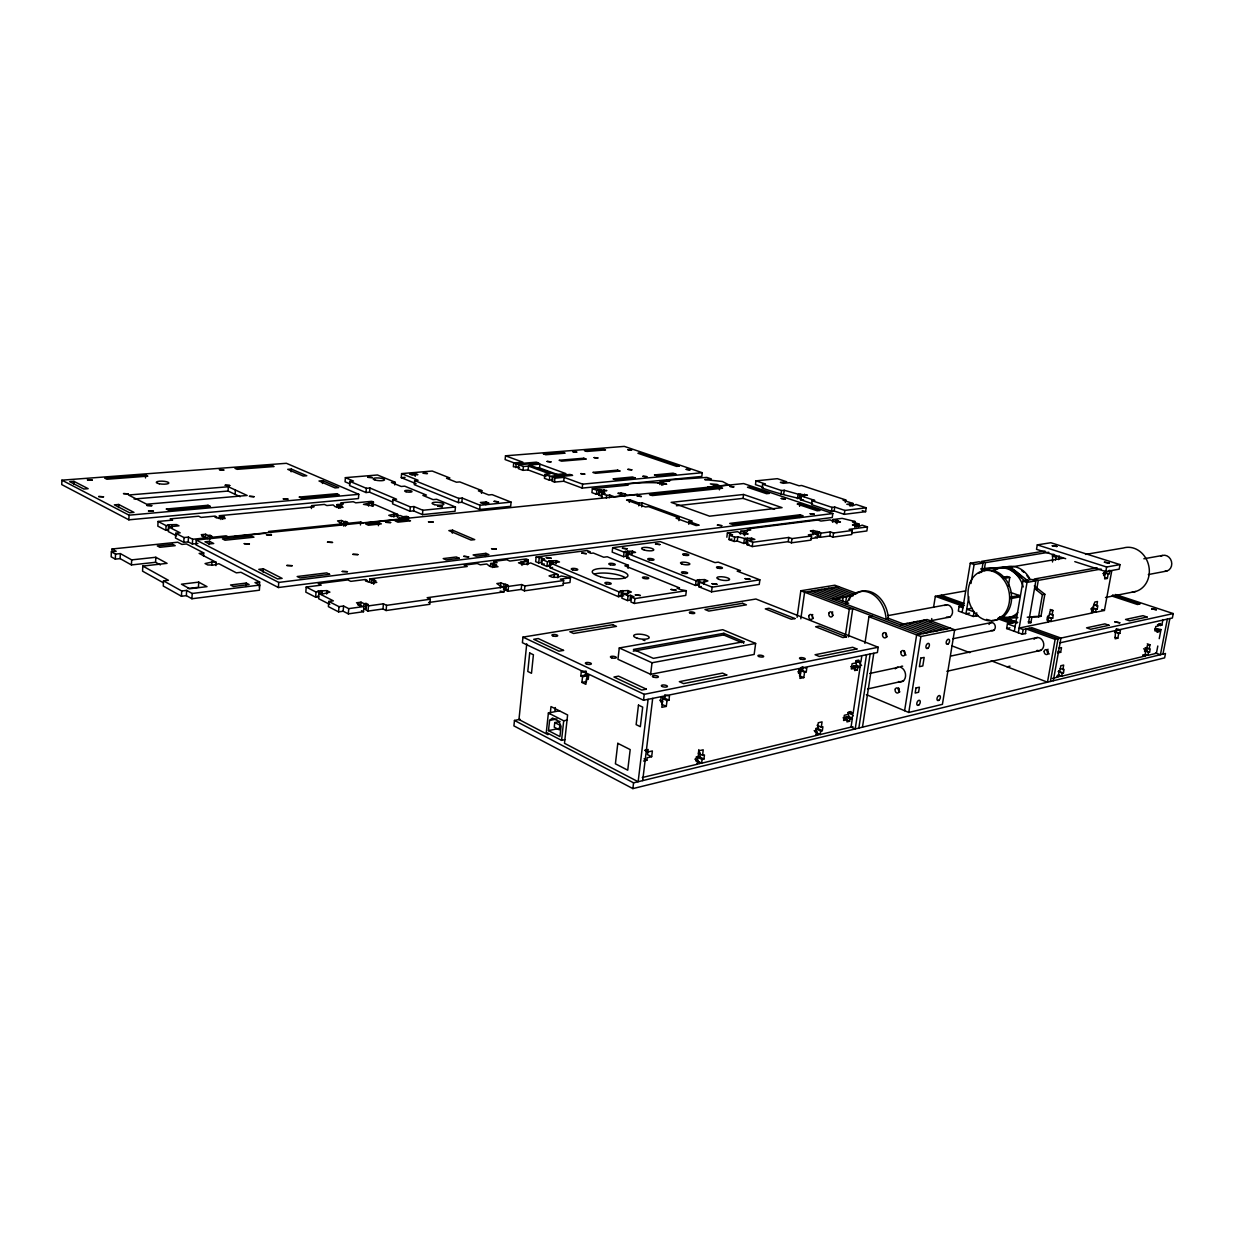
<?xml version="1.0" encoding="UTF-8"?>
<svg xmlns="http://www.w3.org/2000/svg" width="1235" height="1235" viewBox="0 0 1235 1235"><rect width="100%" height="100%" fill="white"/><g stroke="black" fill="none" stroke-linecap="round" stroke-linejoin="round"><path stroke-width="1.5" d="M61.904 480.168L61.75 484.599L128.857 519.827L358.443 498.569L358.783 494.324L286.397 463.295L61.904 480.168L129.073 515.18L358.783 494.324M73.838 484.29L73.946 481.341L69.669 481.665L83.856 489.029L88.148 488.69L73.946 481.341M111.891 552.323L112.03 548.988L116.167 551.289L111.366 551.783L111.165 556.8L115.318 559.131L120.104 558.606L131.435 564.935L155.579 562.28L160.396 564.904M115.318 559.131L115.519 554.098L111.366 551.783M118.575 507.523L118.699 504.482L114.361 504.853L129.598 512.772L133.967 512.371L118.699 504.482M120.104 558.606L120.335 553.589L115.519 554.098M128.857 519.827L129.073 515.18M131.435 564.935L131.666 559.887L120.335 553.589M145.514 477.945L145.653 475.089L104.774 478.177L106.905 479.242L147.814 476.139L145.653 475.089M131.666 559.887L155.826 557.263L167.065 563.361L142.797 566.062L142.565 571.157L163.36 582.781M155.579 562.28L155.826 557.263M219.259 518.715L219.429 515.69L224.662 517.187L222.856 517.357L225.156 518.561L216.696 517.944L214.905 517.064L216.727 516.894L215.091 516.091L201.073 517.419L198.665 516.215L170.168 518.885L172.56 520.105L158.065 521.463L157.833 526.141L165.845 530.294L168.763 530L167.713 529.46M165.845 530.294L166.077 525.601L158.065 521.463M142.797 566.062L168.408 580.28L163.529 580.851L163.267 586.038L181.437 596.243L186.362 595.64L191.919 598.743L259.396 590.207L259.736 585.066L254.981 582.596L259.628 582.025L259.304 587.134M168.84 528.441L168.994 525.307L167.945 524.767L176.559 524.582L178.998 525.817L168.5 526.836L168.253 531.544L176.59 535.851M172.051 528.132L172.205 524.998M168.5 526.836L180.171 532.841L175.74 533.288L175.509 538.028L183.768 542.335L188.199 541.872L192.382 544.033L197.878 543.462M183.768 542.335L184.015 537.565L175.74 533.288M181.437 596.243L181.715 590.994L163.529 580.851M188.199 541.872L188.446 537.101L184.015 537.565M186.362 595.64L186.639 590.392L181.715 590.994M192.382 544.033L192.629 539.263L188.446 537.101M191.919 598.743L192.197 593.479L186.639 590.392M196.242 540.05L195.979 544.882L278.384 587.52L832.251 517.511L832.822 513.544L743.624 483.564L196.242 540.05L278.724 582.426L832.822 513.544M198.712 582.133L207.017 586.64L189.696 588.755L181.437 584.201L198.712 582.133L198.434 587.289L188.075 588.555M203.528 556.213L203.713 552.925L186.47 543.956L181.931 544.419L177.701 542.211L112.03 548.988M205.458 537.395L205.627 534.246L201.274 534.678L203.775 535.959L201.876 536.144L203.729 537.086L207.31 537.75L192.629 539.263M207.974 538.661L208.144 535.511L205.627 534.246M209.24 544.527L209.425 541.316L204.964 541.779L209.271 543.971L213.717 543.508L209.425 541.316M209.811 539.602L210.027 535.326L208.144 535.511M211.725 565.368L211.926 562.033L205.072 563.561L207.742 564.966L213.547 565.059L218.842 563.7L236.333 572.839L240.949 572.299L259.628 582.025M215.955 565.63L216.14 562.295L199.144 553.419L203.713 552.925M220.88 519.518L221.065 516.477M222.686 519.348L222.871 516.307M240.161 496.702L228.074 491.051L228.321 486.744L128.502 495.019L146.703 504.22L247.154 495.467L228.321 486.744M235.113 494.34L235.376 490.017M246.058 586.471L246.259 583.059L230.559 584.989L233.384 586.486L249.1 584.541L246.259 583.059M263.132 572.129L263.348 568.81L258.825 569.335L277.582 578.937L282.12 578.381L263.348 568.81M278.384 587.52L278.724 582.426M291.151 471.801L291.337 469.068L287.724 469.346L303.162 476.031L306.789 475.737L291.337 469.068M311.405 508.542L311.606 505.624L324.373 504.436L326.889 505.547L333.218 504.945L335.117 506.674L339.301 507.647L343.083 507.276L340.551 506.165L342.188 505.995L337.016 504.59L336.8 507.492M373.68 584.279L373.943 580.944L376.768 582.411L372.445 582.966L367.582 581.762L365.39 580.712L367.274 580.465L365.282 579.508L350.786 581.361L347.822 579.925L318.306 583.661L321.239 585.128L306.187 587.057L305.832 592.152L315.666 597.184L318.692 596.783L317.41 596.119M322.428 483.472L322.628 480.693L319 480.986L335.055 487.918L338.699 487.593L322.628 480.693M315.666 597.184L316.021 592.044L306.187 587.057M328.772 601.46L338.977 606.647L343.562 606.014L348.718 608.639L363.939 606.509L359.894 605.752L357.625 604.61L359.586 604.332L356.498 602.788L361.006 602.171L364.109 603.714L363.522 611.711L348.332 613.872L343.176 611.232L338.575 611.881L328.402 606.647L328.772 601.46L333.357 600.843L319 593.556L323.338 593.819L329.899 592.136L326.904 590.623L317.781 590.994L319.062 591.658L318.63 598.697L329.791 604.394M320.853 593.973L321.1 590.562M322.134 594.637L322.397 591.225M326.657 594.035L326.904 590.623M338.483 508.233L338.699 505.331M340.119 508.079L340.335 505.177M341.122 524.968L341.462 520.491L337.556 520.877L340.397 523.1L343.839 523.717L268.52 531.467L271.098 532.702M394.721 484.923L394.953 482.159L377.478 474.981L345.383 477.652L345.074 481.804L349.922 483.873M343.731 526.141L344.071 521.664L341.462 520.491M338.575 611.881L338.977 606.647M345.414 525.971L345.754 521.494L344.071 521.664M345.769 525.523L345.985 522.529L347.683 522.359L345.754 521.494M345.383 477.652L353.472 481.063L349.875 481.372L349.567 485.556L365.992 492.533L369.589 492.209L392.668 501.997M343.176 611.232L343.562 606.014M348.332 613.872L348.718 608.639M360.435 524.968L360.666 521.988L347.745 523.316L345.985 522.529M365.992 492.533L366.316 488.304L349.875 481.372M360.743 605.613L361.006 602.171M368.555 506.118L368.771 503.247L363.46 504.343L370.84 505.563L374.9 504.59L397.701 514.424L397.454 517.326M369.589 492.209L369.929 487.995L366.316 488.304M372.105 506.365L372.337 503.494L369.79 502.398L373.464 502.043L373.124 506.335M364.109 603.714L366.054 603.436L365.653 608.623L363.692 608.886M366.054 603.436L368.339 604.579L366.378 604.857L365.977 610.028L368.045 611.078L382.989 608.963L386.123 610.522L429.857 604.285L430.305 599.222L427.156 597.709L504.498 586.949L504.019 591.843L428.591 602.51M369.497 582.256L369.759 578.937L467.216 566.494L464.19 565.151L477.266 563.484L480.307 564.827L486.791 563.994L489.384 566.078L494.139 567.205L498.014 566.711L494.942 565.368L496.624 565.151L490.665 563.5L490.372 566.649M368.045 611.078L368.462 605.891L366.378 604.857M371.488 583.213L371.75 579.894L369.759 578.937M373.356 582.966L373.618 579.663L371.75 579.894M378.404 525.693L378.651 522.698L365.73 524.026L368.416 525.23L381.337 523.887L378.651 522.698M382.989 608.963L383.421 603.807L368.462 605.891M369.929 487.995L396.574 499.218L392.946 499.558L392.591 503.849L409.974 511.244L413.617 510.873L422.463 514.625L455.051 511.29L455.437 506.998L436.634 499.28L433.099 499.619L422.895 495.42L426.43 495.081L404.71 486.173L401.205 486.482L391.433 482.468L394.953 482.159M386.123 610.522L386.555 605.351L383.421 603.807M393.841 517.094L394.089 514.177L388.778 515.319L391.418 516.462L400.341 515.551L402.996 516.693L406.701 516.323L408.476 517.079L408.229 519.997M416.102 483.688L401.267 477.667L401.607 473.607L432.235 471.044L449.91 478.007L446.561 478.3L456.441 482.206L459.79 481.912L481.758 490.573L481.496 493.321M409.974 511.244L410.329 506.906L392.946 499.558M401.607 473.607L418.094 480.261L414.667 480.554L414.312 484.66L458.386 502.614L461.844 502.274L479.643 509.499L510.673 506.319L511.074 502.12L492.086 494.633L488.705 494.957L478.393 490.882L481.758 490.573M415.176 476.339L415.408 473.638L409.742 474.116L412.212 475.104L417.878 474.626L415.408 473.638M413.617 510.873L413.987 506.551L410.329 506.906M422.463 514.625L422.833 510.271L413.987 506.551M452.319 533.18L452.581 530.185L448.861 530.602L470.998 540.05L474.734 539.618L452.581 530.185M458.386 502.614L458.756 498.4L414.667 480.554M461.844 502.274L462.23 498.06L458.756 498.4M479.643 509.499L480.044 505.254L462.23 498.06M485.88 504.744L486.142 501.935L480.415 502.506L483.101 503.587L488.844 503.015L486.142 501.935M485.602 556.445L485.895 553.357L473.129 554.916L476.108 556.213L488.875 554.638L485.895 553.357M492.394 567.544L492.703 564.395M493.753 564.488L494.062 561.354L506.798 559.748L509.839 561.06L526.187 558.961L528.24 559.841L527.762 564.488M494.077 567.328L494.386 564.179M553.033 479.828L549.359 480.168L544.434 478.331L544.836 474.456L549.76 476.262L570.03 474.441L572.608 475.382L552.338 477.219L551.921 481.125L554.515 482.082L563.685 481.233L582.21 488.087L701.804 476.432L702.267 472.712L624.308 446.391L505.501 455.808L505.13 459.574L517.264 464.067M500.376 587.86L500.854 582.982L496.856 583.538L500.638 586.239L504.498 586.949M505.501 455.808L522.837 462.168L513.714 462.924L513.343 466.753L519.472 467.355M504.034 584.402L503.54 589.28L507.6 590.083L505.887 590.33L506.365 585.436L508.094 585.205L500.854 582.982M515.798 467.679L516.184 463.851L513.714 462.924M505.269 589.033L505.748 584.17M516.184 463.851L536.361 462.168L538.846 463.063L518.654 464.761L518.283 468.59L522.992 470.35L528.086 469.917L545.963 476.54M563.253 583.476L569.968 582.519L570.477 577.764L560.397 579.169L563.623 580.543L563.114 585.328L524.427 590.839L521.216 589.419L508.017 591.287L508.496 586.393L506.365 585.436M522.992 470.35L523.378 466.506L518.654 464.761M528.086 469.917L528.472 466.074L523.378 466.506M521.957 565.429L522.281 562.295L520.954 561.74L527.561 561.616L527.237 564.735M523.393 564.488L523.717 561.385M521.216 589.419L521.71 584.556L508.496 586.393M524.427 590.839L524.921 585.961L521.71 584.556M814.158 730.672L816.937 731.923L816.412 735.458L701.604 763.199L697.435 761.13L697.914 757.41L702.097 759.463L703.935 759.031L704.475 754.925L702.622 755.357L698.454 753.319L698.825 749.614M558.606 474.95L539.525 467.942L539.911 464.128L529.352 465.024L555.333 474.58L565.939 473.638L539.911 464.128M514.47 720.437L513.914 725.887L632.876 788.609L1164.62 657.854L1165.469 653.485L633.57 782.836L514.47 720.437L520.136 719.295M522.961 637.121L522.405 642.694L643.528 700.245L877.39 652.528L878.208 647.248L755.928 599.021L522.961 637.121L644.238 694.317L878.208 647.248M526.743 643.836L518.962 719.526L547.969 734.671M536.129 557.031L535.65 561.647L538.707 562.944L541.177 562.62L541.656 558.004L536.129 557.031L587.134 550.532L590.222 551.783L587.86 552.076L590.947 553.326L593.309 553.033L603.699 557.232L607.234 556.769L628.399 565.321L628.044 568.378M538.707 562.944L539.186 558.313M702.622 755.357L703.194 749.799L698.917 750.803L698.192 756.422L696.339 756.87L695.814 760.976L697.667 760.528L697.173 764.264L642.246 777.541M549.359 480.168L549.76 476.262M622.44 593.34L628.09 595.718L630.576 595.332L630.004 600.179L627.519 600.565L621.869 598.172L622.44 593.34L626.392 593.572L631.363 591.997L627.997 590.577L620.093 590.932L621.437 591.503L620.881 596.32L618.395 596.69L550.146 567.791L550.625 563.129L559.501 561.971L556.398 560.659L548.649 560.937L549.899 561.462L549.405 566.109L546.935 566.433L541.779 564.241L542.273 559.609L544.743 559.285L541.656 558.004M554.515 482.082L554.916 478.177L552.338 477.219M546.935 566.433L547.414 561.771L542.273 559.609M551.366 560.582L550.872 565.213L548.17 565.584L549.405 566.109M552.385 564.241L552.709 561.153M563.685 481.233L564.086 477.343L554.916 478.177M553.928 577.563L554.268 574.399L549.066 575.896L552.261 577.254L557.448 577.332L561.354 576.004L570.477 577.764M556.059 563.747L556.398 560.659M557.819 577.81L558.158 574.645L530.633 562.928L526.697 564.194L521.571 564.117L518.499 562.789L522.281 562.295M559.563 710.742L548.386 712.996L546.302 732.417L561.554 740.367L564.935 739.641M548.494 730.641L549.59 720.453L552.524 718.044L558.899 721.302L561.06 726.334L559.934 736.585L548.494 730.641L559.455 728.341M550.192 714.062L550.995 706.574L567.606 714.957L564.488 743.3L638.14 781.724L648.113 699.319M554.901 711.283L555.302 707.547M554.777 722.568L554.268 727.214L559.362 729.839L559.872 725.192L554.777 722.568L560.088 721.472M582.21 488.087L582.627 484.151L564.086 477.343M561.554 740.367L563.7 720.792L548.386 712.996M659.876 484.552L660.169 481.99L666.668 484.274L657.854 483.039L659.104 482.916C648.02 482.298 636.797 482.823 625.481 484.182L628.167 485.139L592.352 488.659L591.905 492.611L596.381 494.278L598.419 494.062L598.867 490.11L597.694 489.677L606.848 490.573L599.531 491.298L605.15 493.367L602.078 493.676L601.646 497.674M596.381 494.278L596.829 490.31L592.352 488.659M601.893 496.316L599.083 495.281L599.932 489.461M600.812 492.518L601.105 489.878M582.549 676.703L581.917 682.415L586.455 681.55L587.104 675.854L582.549 676.703L580.836 675.885L581.314 671.701L584.34 671.145M603.853 492.225L604.147 489.585M587.104 675.854L585.39 675.036L585.853 670.852M606.323 498.029L606.632 495.358L602.078 493.676M609.395 497.705L609.704 495.05L606.632 495.358M612.683 547.661L612.174 552.122L623.552 556.676L625.852 556.367L626.377 551.875L625.126 551.381L632.428 551.15L635.562 552.385L627.318 553.465L626.793 557.973L695.506 585.436L697.806 585.097L698.408 580.435L697.049 579.91L704.49 579.586L707.887 580.929L703.379 582.411L699.597 582.179L699.01 586.841L711.545 591.858L759.247 584.402L759.865 579.817L737.156 571.11L740.46 570.616L718.276 562.141L714.988 562.604L660.2 541.594L612.683 547.661L624.076 552.184L626.377 551.875M620.587 495.606L620.881 492.966L617.855 493.274L624.431 495.683L614.274 496.732L609.704 495.05M624.632 496.47L624.941 493.83L620.881 492.966M618.395 596.69L618.951 591.874L550.625 563.129M629.356 502.398L629.665 499.696L626.577 500.021L645.488 506.967L648.576 506.628L679.204 517.851L678.864 520.63M623.552 556.676L624.076 552.184M622.826 590.531L622.27 595.332L623.721 595.949M627.642 551.057L627.133 555.534L628.476 556.074M628.661 554.577L629.001 551.597M619.275 647.958L617.948 659.32L650.613 674.31L754.153 654.442L755.635 643.45L722.753 629.711L619.275 647.958L652.018 662.763L755.635 643.45M632.088 554.129L632.428 551.15M627.426 595.394L627.997 590.577M627.519 600.565L628.09 595.718M638.757 505.856L639.082 503.139L629.665 499.696M641.675 506.875L642.154 502.815L639.082 503.139M630.576 595.332L633.987 596.767L631.502 597.153L630.931 602.001L634.342 603.452L685.765 595.424L686.351 590.685L680.547 589.651L677.135 588.261L679.497 587.906L624.864 565.8L628.399 565.321M634.342 603.452L634.913 598.589L631.502 597.153M661.667 485.185L661.975 482.623M662.902 485.062L663.21 482.499M632.876 788.609L633.57 782.836M643.528 700.245L644.238 694.317M650.552 674.881L652.018 662.763M642.679 780.613L652.697 698.377M647.835 751.729L647.48 754.6L651.663 756.7L652.373 750.942L647.866 751.976L645.087 750.571M643.543 761.022L646.862 760.251L647.155 757.75L651.663 756.7M647.866 751.976L648.174 749.475L644.855 750.232M668.953 700.168L664.723 698.192L662.794 698.593L662.068 704.398L666.298 706.389L667.024 700.569L668.953 700.168L669.478 695.907L664.723 694.981M659.722 700.168L662.531 701.495L661.821 707.331L666.298 706.389M664.723 698.192L665.078 695.351M688.79 524.273L689.13 521.494L692.217 521.124L642.154 502.815M695.506 585.436L696.092 580.79L698.408 580.435M698.995 584.17L699.581 579.524M703.904 584.232L704.49 579.586M719.418 489.847L719.743 487.269L722.552 488.242L652.281 495.575L649.486 494.571L719.743 487.269M711.545 591.858L712.147 587.165L759.865 579.817M726.844 537.225L727.384 532.995L737.604 531.698L740.645 533.443L748.132 534.014L744.998 532.887L744.628 535.697M697.914 757.41L699.766 756.978L700.291 752.887L698.454 753.319M810.994 538.553L817.416 537.688L818.002 533.535L808.369 534.832L811.565 535.959L810.978 540.127L791.403 542.813L788.208 541.656L752.238 546.565L746.943 544.62L747.499 540.343L754.863 539.371L751.698 538.213L745.014 538.414L746.388 538.923L745.817 543.168L743.779 543.446L737.249 541.053L734.161 541.455L728.943 539.541L729.499 535.295L732.587 534.894L727.384 532.995M701.604 763.199L702.097 759.463M734.161 541.455L734.717 537.194L737.804 536.793L746.388 538.923M633.262 651.138L723.633 634.944L723.849 633.308L743.825 641.675L743.609 643.327M737.249 541.053L737.804 536.793M676.379 505.763L743.069 498.369L743.578 494.479L782.079 507.647L709.585 516.184L671.145 502.367L743.578 494.479M740.274 534.107L740.645 531.312L750.71 530.016L747.607 528.904L747.237 531.698M743.655 534.693L744.026 531.884L746.31 532.717L744.998 532.887M743.779 543.446L744.335 539.186M747.268 538.12L746.712 542.366L748.07 542.875M845.342 502.475L845.713 499.913L801.638 485.494L799.03 485.772L789.582 482.684L783.191 483.317L780.381 482.391L786.695 481.743L777.355 478.671L755.974 480.863L755.465 484.629L763.23 487.238M751.328 541.053L751.698 538.213M752.238 546.565L752.81 542.273L788.794 537.457L791.99 538.599L811.565 535.959M755.974 480.863L765.299 483.966L762.612 484.259L762.103 488.041C774.391 492.317 786.788 495.667 799.246 498.477L799.771 494.648L798.613 494.262L807.412 495.127L801.006 495.852L800.465 499.696L812.537 503.726M781.014 494.386L781.539 490.557L784.225 490.264L799.771 494.648M783.7 494.077L784.225 490.264M788.208 541.656L788.794 537.457M797.455 498.678L797.995 494.849M791.403 542.813L791.99 538.599M799.246 498.477L798.072 498.091L800.033 497.875L800.573 494.046M799.585 506.335L799.94 503.726L819.947 510.472L817.215 510.796L797.208 504.05L799.94 503.726M801.469 497.01L801.824 494.463M799.678 517.45L800.048 514.779L803.105 515.813L732.726 524.52L729.669 523.424L800.048 514.779M804.139 496.717L804.494 494.154M801.006 495.852L814.807 500.437L812.121 500.746L811.58 504.621L831.479 511.305L834.165 510.966L844.261 514.347L865.611 511.676L866.183 507.801L856.087 504.482L853.725 505.362L846.778 504.25L853.076 503.494L852.69 506.072M797.084 617.315L800.82 590.762L834.845 585.22L856.411 593.232M800.836 618.797L804.603 592.213L838.627 586.625M812.862 533.258L813.263 530.51L819.994 532.254L818.759 532.424L818.172 536.546L820.287 537.302L829.796 536.005L832.977 537.117L851.702 534.539L852.304 530.463L849.109 529.367L867.464 526.913L866.862 530.957L852.181 532.949M813.155 534.74L813.556 531.992L810.376 530.88L813.263 530.51M816.026 534.354L816.428 531.606M817.663 531.436L817.076 535.573L819.407 536.376L818.172 536.546M798.551 673.476L799.091 669.663M797.872 671.763L800.697 672.952L798.999 673.307L799.57 669.293L801.268 668.953M799.184 673.337L799.724 669.54M799.801 673.214L800.357 669.401M806.27 671.809L800.342 670.373L799.57 675.807L803.8 677.598L804.587 672.149L806.27 671.809L806.841 667.811L805.158 668.15M801.253 667.379L799.909 678.416L803.8 677.598M820.287 537.302L820.874 533.165L830.383 531.884L833.579 532.995L852.304 530.463M801.33 671.053L801.886 667.24M801.963 670.929L802.503 667.116M802.596 670.79L803.136 666.993M831.479 511.305L832.05 507.384L834.721 507.06L844.833 510.425L866.183 507.801M829.796 536.005L830.383 531.884M834.165 510.966L834.721 507.06M832.575 522.204L832.961 519.534L842.1 518.36L855.222 521.51L852.505 521.865L859.02 524.072L858.618 526.743M832.977 537.117L833.579 532.995M835.848 522.76L836.234 520.074L838.503 520.861L837.315 521.016L836.929 523.686M844.261 514.347L844.833 510.425M817.091 725.285L821.275 727.153L822.911 726.767L822.34 730.641L818.157 728.758L816.536 729.159L816.011 732.664L820.194 734.547L852.906 726.643M849.649 505.856L850.02 503.278M818.157 728.758L818.543 726.195M850.946 506.273L851.332 503.71M820.194 734.547L820.704 731.027L822.34 730.641M821.275 727.153L822.062 721.857L818.28 722.753L817.508 728.048L815.872 728.434L815.301 732.324L816.937 731.923M842.563 601.229L843.119 597.431L821.769 589.388M854.805 527.252L855.191 524.566L853.833 524.103L859.02 524.072M855.438 526.527L855.84 523.841M845.682 602.541L846.515 596.845L825.165 588.833M856.812 526.99L857.198 524.304M849.34 600.056L849.896 596.273L828.546 588.277M845.357 635.67L849.294 609.241L852.737 608.623L848.522 636.889M845.404 719.434L845.743 717.18L848.167 716.609L852.351 718.415L851.038 727.091L855.222 728.928L866.491 654.751M860.1 667.178L855.886 665.464L853.431 665.974L853.092 668.259L857.322 669.987L857.661 667.687L860.1 667.178L853.138 713.212L850.699 713.784L847.92 712.58M843.057 717.813L847.241 719.635L846.901 721.888L849.572 721.255L849.912 719.002L852.351 718.415M850.745 666.529L854.975 668.259L854.62 670.559L857.322 669.987M850.699 713.784L851.054 711.514L848.368 712.147L848.028 714.401L844.354 715.266L843.567 720.499L847.241 719.635M855.639 661.25L858.464 662.392L858.804 660.092L856.117 660.648L855.778 662.948L852.088 663.72L851.286 669.03L854.975 668.259M861.706 656.588L860.903 661.883L858.464 662.392M864.917 643.389L868.946 616.728L872.404 616.095M858.85 728.048L870.15 654.01M862.478 727.168L873.778 653.269M904.607 710.696L916.648 634.898L950.441 628.198M908.775 712.456L920.878 636.519L954.655 629.757L942.428 704.336L908.775 712.456L866.383 694.641M931.159 622.255L931.761 618.55M933.552 607.419L935.327 596.304L965.631 590.886M964.396 605.459L959.086 606.462L958.329 611.032L973.288 616.45L978.213 615.493M962.142 612.421L970.262 563.222L979.123 561.771L982.998 563.067L981.439 572.423M968.796 596.737L965.971 613.795L969.537 613.116M970.988 583.476L974.122 564.519L982.998 563.067M973.288 616.45L974.06 611.85L966.743 609.21L972.068 608.207M976.252 615.879L976.762 612.807M984.496 568.301L985.437 562.666L1048.808 552.261M1008.3 586.131L1009.782 577.409L1007.142 576.513L1002.064 577.393M1025.868 633.478L1022.348 634.219L1006.633 628.538L1007.436 623.86L1016.251 622.085L1002.202 617.052M1010.801 592.538L1019.307 595.471L1019.045 597.03L1010.6 598.62M1014.305 631.301L1022.981 581.021L1031.796 579.447L1035.856 580.821L1028.462 623.135L1030.901 622.641L1031.858 617.13M1018.319 632.768L1027.041 582.395L1035.856 580.821M1074.79 561.632L1105.788 571.589L1119.172 569.15L1120.006 564.611L1050.831 542.736L1037.292 544.882L1036.505 549.328L1065.682 558.699M1022.348 634.219L1023.167 629.526L1031.966 627.704L1060.958 638.078L1053.301 680.763M1025.297 633.601L1026.115 628.908L1055.138 639.344L1173.25 613.579L1172.386 617.994L1060.109 642.802M1036.674 589.558L1038.28 580.373L1101.126 569.042M1027.258 617.207L1038.542 616.744L1042.417 594.73L1034.884 588.755M1038.542 616.744L1040.966 616.265L1044.841 594.267L1034.297 585.93M1052.513 561.987L1052.699 554.5L1053.872 554.299M1055.462 560.057L1055.987 557.108L1057.16 556.908L1052.174 555.873L1055.987 557.108M1046.925 620.093L1047.465 617.021L1052.699 618.179L1053.301 614.798L1049.395 614.104M1058.58 559.625L1059.244 555.935M1048.253 620.557L1050.923 621.498L1051.479 618.426L1052.699 618.179M1052.081 615.045L1052.899 610.43L1050.213 609.488M1055.138 639.344L1047.481 682.168L991.134 660.756M1050.398 681.458L1058.055 638.711L1029.033 628.306M1057.778 652.96L1060.664 652.296L1061.513 647.619L1058.627 648.267M1057.762 674.989L1061.668 676.193L1062.224 673.106L1063.458 672.813L1064.076 669.401L1060.109 668.691M1062.841 669.694L1063.675 665.063L1060.819 665.727L1059.97 670.389L1058.735 670.682L1058.796 676.888L1052.405 678.432M1091.539 610.924L1092.095 607.944L1097.236 609.056L1097.838 605.752L1094.025 605.104M1093.253 607.697L1093.855 604.409L1096.51 605.304M1090.721 608.932L1093.376 609.843L1092.836 612.838L1050.923 621.498M1092.867 611.387L1095.522 612.282L1096.062 609.287L1097.236 609.056M1096.68 605.999L1097.498 601.491L1094.812 602.032L1092.219 610.075L1093.376 609.843M1103.627 575.618L1104.167 572.623L1109.339 573.688L1109.941 570.369L1108.798 570.585M1104.955 571.28L1104.677 578.922L1107.347 578.428L1108.181 573.904L1109.339 573.688M1105.788 571.589L1106.637 567.004L1120.006 564.611M1095.522 612.282L1104.414 610.445L1111.762 570.786M1117.737 629.124L1120.454 630.066L1119.836 633.385L1114.603 632.243L1115.761 631.98L1116.378 628.661M1116.61 630.915L1115.437 631.178L1115.128 638.788L1117.814 638.186L1118.663 633.648M1145.092 647.788L1150.217 648.915L1149.584 652.157L1144.459 651.015L1145.571 650.752L1146.188 647.526M1061.668 676.193L1145.354 655.97L1145.432 650.058L1146.543 649.795L1147.392 645.38L1149.955 644.778L1149.106 649.178M1145.246 654.411L1147.917 655.353L1148.488 652.42M1154.771 629.433L1157.457 630.344L1157.087 632.258L1161.008 629.541L1159.233 638.68M1157.488 624.601L1160.174 625.512L1160.545 623.598L1158.677 624.015L1158.307 625.929L1155.759 626.5L1154.91 630.931L1157.457 630.344M1157.812 645.998L1156.408 653.3L1147.917 655.353M1160.174 625.512L1161.857 625.126L1162.938 619.6M1167.337 619.121L1160.421 654.704L1155.42 652.96M1162.953 654.087L1169.869 618.55M1007.112 666.838L1010.029 666.159M1120.454 630.066L1116.579 629.387M867.773 688.929L903.557 680.948M946.859 671.3L1040.997 650.305M869.702 673.476L897.984 667.409M950.765 656.078L1037.477 637.461M563.7 720.792L567.421 720.02M662.531 701.495L660.586 701.897L661.111 697.605L663.056 697.219M549.59 720.453L556.908 718.955M952.941 638.742L994.113 630.298M1006.633 628.538L1009.906 627.859M1105.51 597.478L1135.598 591.503M952.664 630.313L991.983 622.44M1052.899 610.43L1050.059 610.985L1049.241 615.617L1048.006 615.864L1048.083 622.085L1019.137 628.075L1023.167 629.526M929.538 620.973L950.194 617.006M900.161 624.694L927.145 619.538L954.655 629.757M1042.417 594.73L1044.841 594.267M1148.318 574.553L1166.797 571.049M1010.863 597.061L1019.307 595.471M586.054 671.948L581.314 671.701M580.836 675.885L585.39 675.036M743.825 641.675L653.361 658.363L633.462 649.425L723.849 633.308M888.058 615.601L946.875 604.733M1143.842 558.776L1162.367 555.472M1097.112 567.76L1034.235 579.014L1038.28 580.373M1003.021 578.597L1009.782 577.409M1008.1 567.529L1062.872 558.251M1085.534 554.407L1123.294 548.016A22.601 19.528 75.8 0 1 1148.828 566.139A22.601 19.528 75.8 0 1 1132.233 592.09M832.869 599.176L853.262 595.702L831.911 587.721M980.822 569.026L1010.199 566.85L1028.276 581.16M1044.964 551.026L981.578 561.369L985.437 562.666M699.01 586.841L701.31 586.486M634.913 598.589L686.351 590.685M618.951 591.874L621.437 591.503M500.16 591.133L504.019 591.843M386.555 605.351L430.305 599.222M524.921 585.961L563.623 580.543M558.158 574.645L554.268 574.399M746.943 544.62L748.981 544.342M855.191 524.566L852.459 524.937L859.73 526.11L862.184 525.137L867.464 526.913M813.556 531.992L812.306 532.162L818.002 533.535M550.146 567.791L552.616 567.452M626.793 557.973L629.094 557.664M547.414 561.771L549.899 561.462M316.021 592.044L319.062 591.658M728.943 539.541L732.031 539.139M541.779 564.241L544.249 563.916M373.943 580.944L375.81 580.712L373.618 579.663M747.607 528.904L817.848 520.012L820.935 521.062L830.198 519.889L833.363 521.525L840.433 522.065L837.315 521.016M490.665 563.5L497.103 562.681L494.062 561.354M744.026 531.884L740.645 531.312M836.234 520.074L832.961 519.534M528.24 559.841L524.489 560.319L527.561 561.616M192.197 593.479L259.736 585.066M679.204 517.851L676.101 518.221L696.077 525.554L699.18 525.184L689.13 521.494M845.713 499.913L843.104 500.221L853.076 503.494M800.465 499.696L803.506 499.913M216.14 562.295L211.926 562.033M637.507 494.324L627.473 495.358L624.941 493.83M707.686 487.099L716.964 486.142L710.357 483.873L717.072 484.413L719.727 485.849L728.897 484.907L722.46 481.511L704.753 479.597L711.345 478.948L706.837 477.42L666.993 480.122L669.679 481.063L660.169 481.99M234.218 536.515L265.571 533.273M365.205 522.976L372.785 522.189M376.582 521.803L397.438 519.642M599.083 495.281L601.121 495.065M408.476 517.079L398.581 518.098L401.236 519.256M422.833 510.271L455.437 506.998M480.044 505.254L511.074 502.12M599.5 493.413L597.261 493.645L598.419 494.062M397.701 514.424L394.089 514.177M596.829 490.31L598.867 490.11M372.337 503.494L368.771 503.247M582.627 484.151L702.267 472.712M166.077 525.601L168.994 525.307M219.429 515.69L314.107 506.751L311.606 505.624M337.016 504.59L343.299 504.004L340.767 502.892L353.225 501.719L355.757 502.83L371.766 501.317L373.464 502.043M544.836 474.456L549.946 473.993L528.472 466.074M134.059 499.017L228.074 491.051M401.267 477.667L405.095 477.343M536.005 468.235L539.525 467.942M981.346 568.748L1010.199 566.85M1003.36 617.809L1016.529 617.268M1033.448 616.574L1040.966 616.265M1004.688 618.148L1017.856 617.608M1047.913 621.792L1049.951 621.56L1047.728 620.479M1092.358 611.31L1094.58 612.328L1091.4 612.328M1145.339 654.473L1147.006 655.414L1143.348 655.26M1037.292 544.882L1106.637 567.004M1104.167 572.623L1108.181 573.904M1102.84 573.534L1105.51 574.399M1059.043 675.236L1060.68 676.271L1056.759 676.116M1104.677 577.563L1107.347 578.428M862.246 510.564L865.611 511.676M1115.375 594.483L1173.25 613.579M1112.658 594.93L1140.013 603.977L1137.466 604.502L1111.917 596.042M762.612 484.259L781.539 490.557M812.121 500.746L832.05 507.384M800.033 497.875L801.299 498.292M1159.171 624.231L1161.857 625.126M970.262 563.222L974.122 564.519M1022.981 581.021L1027.041 582.395M1101.774 609.55L1104.414 610.445M1161.008 629.541L1155.281 628.553L1159.31 629.927M1092.095 607.944L1096.062 609.287M1156.269 630.931L1158.939 631.841M743.069 498.369L774.546 509.206M1115.761 631.98L1119.836 633.385M1147.269 643.836L1149.955 644.778M818.759 532.424L820.874 533.165M1115.112 637.245L1117.814 638.186M1143.579 648.823L1147.083 650.042M1145.571 650.752L1149.584 652.157M1047.465 617.021L1051.479 618.426M815.301 536.947L817.416 537.688M1142.668 655.029L1145.354 655.97M1028.215 621.684L1030.901 622.641M1005.537 618.009L1017.779 622.378M941.24 595.255L964.381 603.529M999.624 616.682L1017.177 622.949M938.291 595.779L963.223 604.718M999.269 617.639L1013.317 622.672M998.297 617.824L1012.345 622.872M935.327 596.304L962.05 605.906M998.096 618.843L1010.384 623.258M959.086 606.462L962.899 607.836M1007.436 623.86L1015.108 626.624M1057.932 651.308L1060.664 652.296M747.499 540.343L752.81 542.273M729.499 535.295L734.717 537.194M744.458 542.674L745.817 543.168M835.277 587.165L854.836 594.467M923.811 620.171L947.106 628.847M1063.458 672.813L1058.133 671.578L1062.224 673.106M920.476 620.804L943.772 629.51M917.126 621.452L940.437 630.174M913.761 622.085L937.072 630.838M910.38 622.733L933.706 631.517M818.357 589.944L839.723 598.002M906.984 623.382L930.31 632.181M814.946 590.515L848.707 603.282M887.733 618.04L926.914 632.86M811.503 591.071L923.502 633.54M951.907 645.859L969.815 652.667M808.061 591.642L920.075 634.219M800.82 590.762L849.294 609.241M868.946 616.728L920.878 636.519M627.318 553.465L696.092 580.79M699.597 582.179L712.147 587.165M696.463 584.556L697.806 585.097M853.431 665.974L857.661 667.687M723.633 634.944L741.942 642.632M800.342 670.373L804.587 672.149M619.538 595.749L620.881 596.32M845.743 717.18L849.912 719.002M846.793 720.036L849.572 721.255M360.666 521.988L363.306 523.177M816.536 729.159L820.704 731.027M505.887 590.33L508.017 591.287M662.794 698.593L667.024 700.569M586.98 674.403L588.709 675.221L588.231 679.42L586.517 678.602L585.869 684.329L581.917 682.415M699.766 756.978L703.935 759.031M694.873 759.154L697.667 760.528M228.691 537.086L226.144 535.82L211.679 537.302L209.996 536.453L211.88 536.252L210.027 535.326M361.454 610.677L363.522 611.711M644.068 758.83L646.862 760.251M1007.745 567.251L1025.837 581.592M594.668 574.013A17.954 4.909 6.5 0 1 625.404 577.733M643.08 640.085A7.858 2.393 6.9 0 1 644.917 640.548M859.313 661.342A2.81 2.115 76.9 0 1 860.131 665.572A2.81 2.115 76.9 0 1 856.858 665.356A2.81 2.115 76.9 0 1 857.183 661.204M852.042 713.104A2.794 2.069 75.3 0 1 851.857 717.396A2.794 2.069 75.3 0 1 848.646 715.435A2.794 2.069 75.3 0 1 850.498 712.163M861.629 665.557A2.81 2.115 76.9 0 1 860.1 661.404M852.906 715.852A2.794 2.069 75.2 0 1 852.196 713.151M901.149 666.36A7.564 5.789 75.8 0 1 902.662 666.205M816.073 733.081A2.841 0.957 9 0 1 819.021 734.532A2.841 0.957 9 0 1 815.625 734.918M697.266 761.625A3.01 1.096 7.8 0 1 700.214 763.091A3.01 1.096 7.8 0 1 697.188 763.817M1049.318 653.902A2.501 2.053 73.3 0 1 1048.021 649.224M1034.035 639.267A6.669 5.465 74 0 1 1041.12 638.896A6.669 5.465 74 0 1 1043.39 647.155A6.669 5.465 74 0 1 1037.091 650.382M944.621 605.505A6.376 5.033 77.6 0 1 952.478 610.445A6.376 5.033 77.6 0 1 946.473 617.114M989.003 624.447A4.075 3.273 76 0 1 993.202 622.996A4.075 3.273 76 0 1 995.178 628.106A4.075 3.273 76 0 1 991.334 630.437M832.915 615.57A2.609 1.945 79.1 0 1 832.699 611.912M813.371 618.55A2.578 1.914 79.2 0 1 812.723 614.505M895.19 668.845A7.58 5.789 75.8 0 1 902.708 668.536A7.58 5.789 75.8 0 1 905.193 677.969A7.58 5.789 75.8 0 1 898.54 681.535M899.667 691.832A2.609 1.991 75.2 0 1 898.725 688.265M906.027 655.029A2.702 2.084 76.6 0 1 904.514 651.046M887.116 636.828A2.686 2.053 77.6 0 1 886.159 633.169M899.636 691.909A2.702 2.053 75.2 0 1 898.663 688.219M1160.668 556.259A8.105 7.117 75 0 1 1171.428 561.277A8.105 7.117 75 0 1 1164.96 571.296M1006 567.066A25.086 20.516 77.4 0 1 1030.052 579.169M1015.818 615.431A25.194 20.532 77.4 0 1 1001.755 616.358M994.36 570.616A25.194 20.532 77.4 0 1 1004.503 567.452M1009.921 568.393A25.194 20.532 77.4 0 1 1021.592 577.594M990.13 620.279A25.426 20.563 77.6 0 1 986.533 619.368M979.093 573.21A25.426 20.563 77.6 0 1 982.257 571.419M983.924 570.802A25.426 20.563 77.6 0 1 1011.218 592.584A25.426 20.563 77.6 0 1 991.937 620.449M1007.883 567.421A24.283 19.853 77.4 0 1 1011.341 567.112M1021.592 570.524A24.283 19.853 77.4 0 1 1023.877 572.33M1026.949 575.634A24.283 19.853 77.4 0 1 1028.709 578.196M991.921 571.033A25.225 20.532 77.4 0 1 1023.259 586.949M1017.81 612.575A25.225 20.532 77.4 0 1 1004.703 617.901M855.469 594.205A27.263 20.702 78.5 0 1 876.495 594.93A27.263 20.702 78.5 0 1 888.413 618.874M846.207 604.177A27.293 20.702 78.5 0 1 869.039 592.445A27.293 20.702 78.5 0 1 886.128 619.306M463.82 556.306L468.667 556.892L463.82 556.306M442.377 506.597L437.946 506.211L442.377 506.597M433.114 522.019L428.53 521.788L433.114 522.019M427.403 473.514L423.25 473.267L427.403 473.514M529.692 652.991L527.793 671.469L531.498 673.291L533.412 654.766L529.692 652.991M617.809 743.331L615.4 763.801L627.735 770.192L630.19 749.599L617.809 743.331M638.464 705.108L636.133 724.636L640.332 726.689L642.694 707.13L638.464 705.108M390.63 522.544L385.968 522.297L390.63 522.544M915.984 687.972L915.166 693.051L918.593 692.264L919.396 687.185L915.984 687.972M920.754 658.147L919.396 666.684L922.807 665.943L924.166 657.421L920.754 658.147M357.949 554.592L352.901 554.345L357.949 554.592M372.167 477.544L367.891 477.297L372.167 477.544M347.421 571.682L342.234 571.435L347.421 571.682M332.508 542.443L327.522 542.18L332.508 542.443M292.124 565.707L286.86 565.46L292.124 565.707M814.297 514.223L810.191 513.729L814.297 514.223M287.909 499.094L283.34 498.847L287.909 499.094M271.453 534.971L266.482 534.724L271.453 534.971M249.393 543.925L244.252 543.662L249.393 543.925M749.923 579.215L745.137 578.644L749.923 579.215M254.024 496.702L249.485 496.316L254.024 496.702M785.259 498.971L781.261 498.492L785.259 498.971M716.902 584.263L712.039 583.676L716.902 584.263M229.756 485.494L225.218 485.247L229.756 485.494M223.797 470.056L219.459 469.671L223.797 470.056M721.749 525.647L717.427 525.137L721.749 525.647M675.946 590.083L671.006 589.481L675.946 590.083M733.775 486.883L729.839 486.405L733.775 486.883M153.418 511.213L148.524 510.95L153.418 511.213M640.378 595.502L635.346 594.899L640.378 595.502M151.766 505.686L146.919 505.439L151.766 505.686M659.891 544.558L655.507 544.033L659.891 544.558M128.332 493.861L123.546 493.599L128.332 493.861M689.917 469.887L686.197 469.346L689.917 469.887M627.087 548.819L622.471 548.263L627.087 548.819M103.508 496.794L98.661 496.532L103.508 496.794M1156.377 609.735L1151.638 608.855L1156.377 609.735M641.382 496.516L637.26 496.022L641.382 496.516M586.347 553.666L581.808 553.11L586.347 553.666M92.162 480.06L87.469 479.798L92.162 480.06M646.816 476.664L642.956 476.309L646.816 476.664M1119.774 622.795L1114.896 621.884L1119.774 622.795M631.811 469.825L627.951 469.362L631.811 469.825M551.119 558.22L546.333 557.649L551.119 558.22M631.579 450.142L627.92 449.71L631.579 450.142M584.757 474.101L580.836 473.623L584.757 474.101M1109.246 563.067L1104.43 562.203L1109.246 563.067M597.863 457.953L594.128 457.614L597.863 457.953M496.316 549.112L491.576 548.695L496.316 549.112M576.714 452.103L573.009 451.763L576.714 452.103M550.964 461.89L547.12 461.427L550.964 461.89M498.446 501.858L494.139 501.333L498.446 501.858M1056.944 546.487L1052.297 545.793L1056.944 546.487M1109.015 625.28L1090.675 629.263L1086.568 627.828L1104.924 623.876L1109.015 625.28M1147.068 617.037L1129.593 620.819L1125.533 619.445L1143.008 615.678L1147.068 617.037M646.337 689.161L641.752 690.072L613.98 677.012L618.55 676.147L646.337 689.161M726.751 674.974L683.572 683.603L679.327 681.674L722.49 673.106L726.751 674.974M856.92 648.962L819.33 656.48L815.085 654.735L852.675 647.279L856.92 648.962M846.531 636.874L842.903 637.584L815.609 626.762L819.253 626.083L846.531 636.874M794.97 618.581L791.295 619.229L765.299 608.886L768.957 608.268L794.97 618.581M563.546 650.397L559.007 651.185L533.721 639.298L538.244 638.541L563.546 650.397M612.699 624.709L569.829 631.764L573.58 633.478L616.466 626.377L612.699 624.709M742.621 603.313L705 609.519L708.797 611.078L746.419 604.841L742.621 603.313M329.606 574.321L300.043 577.965L297.172 576.529L326.719 572.901L329.606 574.321M459.296 558.297L446.175 559.918L443.211 558.59L456.317 556.985L459.296 558.297M769.251 493.398L766.518 493.691L747.515 487.285L750.262 486.991L769.251 493.398M251.338 535.913L222.424 538.908L225.002 540.22L253.947 537.194L251.338 535.913M407.797 519.673L395.215 520.969L397.917 522.158L410.499 520.83L407.797 519.673M172.638 544.326L157.308 545.916L159.84 547.275L175.185 545.669L172.638 544.326M635.16 477.945L615.694 479.798L613.054 478.84L632.505 477.003L635.16 477.945M675.792 474.086L657.097 475.861L654.442 474.935L673.137 473.175L675.792 474.086M208.02 505.269L166.216 509.021L168.562 510.194L210.413 506.412L208.02 505.269M336.676 493.722L299.132 497.087L301.572 498.184L339.146 494.803L336.676 493.722M617.608 470.134L592.862 472.372L595.455 473.298L620.202 471.044L617.608 470.134M679.312 466.135L676.595 466.382L637.924 453.276L640.641 453.044L679.312 466.135M583.784 458.216L559.115 460.269L561.601 461.164L586.285 459.096L583.784 458.216M562.666 452.319L543.338 453.863L545.777 454.742L565.105 453.183L562.666 452.319M603.066 449.108L584.464 450.59L586.918 451.439L605.52 449.941L603.066 449.108M271.808 465.549L234.928 468.327L237.151 469.331L274.077 466.521L271.808 465.549M644.423 550.115A6.175 1.59 6.8 0 0 653.809 549.853A6.175 1.59 6.8 0 0 644.778 547.383A6.175 1.59 6.8 0 0 644.423 550.115M718.755 579.308A6.453 1.714 7.4 0 0 729.437 579.802A6.453 1.714 7.4 0 0 721.564 576.745A6.453 1.714 7.4 0 0 718.755 579.308M681.797 563.963A4.724 1.235 7.1 0 0 689.686 564.364A4.724 1.235 7.1 0 0 684.02 562.157A4.724 1.235 7.1 0 0 681.797 563.963M683.542 554.932A3.103 0.803 7.1 0 0 688.713 555.194A3.103 0.803 7.1 0 0 685.008 553.759A3.103 0.803 7.1 0 0 683.542 554.932M649.209 559.887A3.149 0.818 6.8 0 0 653.994 559.733A3.149 0.818 6.8 0 0 649.394 558.467A3.149 0.818 6.8 0 0 649.209 559.887M717.35 567.93A3.057 0.803 7.4 0 0 722.413 568.177A3.057 0.803 7.4 0 0 718.708 566.757A3.057 0.803 7.4 0 0 717.35 567.93M682.337 572.994A3.103 0.818 7.1 0 0 687.509 573.256A3.103 0.818 7.1 0 0 683.804 571.79A3.103 0.818 7.1 0 0 682.337 572.994M610.291 564.765A3.211 0.849 6.5 0 0 615.231 564.611A3.211 0.849 6.5 0 0 610.599 563.299A3.211 0.849 6.5 0 0 610.291 564.765M572.716 569.86A3.273 0.88 6.2 0 0 577.779 569.69A3.273 0.88 6.2 0 0 573.133 568.362A3.273 0.88 6.2 0 0 572.716 569.86M643.944 578.428A3.165 0.849 6.8 0 0 648.745 578.258A3.165 0.849 6.8 0 0 644.145 576.961A3.165 0.849 6.8 0 0 643.944 578.428M606.262 583.877A3.211 0.895 6.5 0 0 611.202 583.692A3.211 0.895 6.5 0 0 606.57 582.364A3.211 0.895 6.5 0 0 606.262 583.877M600.395 576.745A17.969 4.878 6.5 0 0 627.905 575.742A17.969 4.878 6.5 0 0 601.862 568.424A17.969 4.878 6.5 0 0 600.395 576.745M434.303 504.575A5.943 1.451 5.1 0 0 443.813 504.436A5.943 1.451 5.1 0 0 435.754 502.213A5.943 1.451 5.1 0 0 434.303 504.575M375.193 480.06A5.743 1.328 4.7 0 0 384.502 479.998A5.743 1.328 4.7 0 0 376.891 477.914A5.743 1.328 4.7 0 0 375.193 480.06M406.068 491.746A3.643 0.865 4.9 0 0 411.95 491.684A3.643 0.865 4.9 0 0 407.056 490.326A3.643 0.865 4.9 0 0 406.068 491.746M159.3 483.78A6.314 1.497 3.1 0 0 168.855 483.008A6.314 1.497 3.1 0 0 159.5 481.202A6.314 1.497 3.1 0 0 159.3 483.78M611.742 657.854A2.995 0.942 6.6 0 0 616.342 657.591A2.995 0.942 6.6 0 0 612.02 656.248A2.995 0.942 6.6 0 0 611.742 657.854M653.161 676.934A3.072 0.988 7.1 0 0 658.301 677.12A3.072 0.988 7.1 0 0 654.689 675.468A3.072 0.988 7.1 0 0 653.161 676.934M758.815 656.495A2.918 0.88 8 0 0 763.616 656.68A2.918 0.88 8 0 0 759.988 655.152A2.918 0.88 8 0 0 758.815 656.495M637.26 638.248A7.873 2.377 6.9 0 0 649.209 637.63A7.873 2.377 6.9 0 0 637.739 634.173A7.873 2.377 6.9 0 0 637.26 638.248M690.133 613.069A2.732 0.787 7.3 0 0 694.703 613.255A2.732 0.787 7.3 0 0 691.415 611.896A2.732 0.787 7.3 0 0 690.133 613.069M553.141 635.994A2.918 0.895 6 0 0 557.695 635.763A2.918 0.895 6 0 0 553.558 634.481A2.918 0.895 6 0 0 553.141 635.994M586.671 664.121A3.041 0.973 6.4 0 0 591.364 663.843A3.041 0.973 6.4 0 0 587.011 662.469A3.041 0.973 6.4 0 0 586.671 664.121M662.145 686.475A3.103 1.019 7.2 0 0 667.348 686.66A3.103 1.019 7.2 0 0 663.674 684.962A3.103 1.019 7.2 0 0 662.145 686.475M800.45 658.95A2.918 0.88 8.4 0 0 805.205 659.119A2.918 0.88 8.4 0 0 801.515 657.591A2.918 0.88 8.4 0 0 800.45 658.95M948.341 643.806A2.686 1.528 -69 0 0 949.067 639.406A2.686 1.528 -69 0 0 946.211 642.123A2.686 1.528 -69 0 0 948.341 643.806M939.156 700.013A2.655 1.497 -68 0 0 939.866 695.691A2.655 1.497 -68 0 0 937.025 698.439A2.655 1.497 -68 0 0 939.156 700.013M928.149 647.989A2.717 1.559 -68.8 0 0 928.874 643.543A2.717 1.559 -68.8 0 0 925.957 646.291A2.717 1.559 -68.8 0 0 928.149 647.989M919.025 704.814A2.686 1.528 -67.8 0 0 919.735 700.446A2.686 1.528 -67.8 0 0 916.833 703.224A2.686 1.528 -67.8 0 0 919.025 704.814M1044.208 651.324A2.516 2.053 73.4 0 0 1046.94 654.504A2.516 2.053 73.4 0 0 1047.666 650.413A2.516 2.053 73.4 0 0 1044.208 651.324M809.002 615.632A2.578 1.914 79.2 0 0 810.901 619.553A2.578 1.914 79.2 0 0 812.337 615.786A2.578 1.914 79.2 0 0 809.002 615.632M828.978 613.039A2.609 1.945 79.1 0 0 830.908 617.006A2.609 1.945 79.1 0 0 832.39 613.193A2.609 1.945 79.1 0 0 828.978 613.039M882.716 633.833A2.686 2.053 77.6 0 0 884.739 637.924A2.686 2.053 77.6 0 0 886.313 634.034A2.686 2.053 77.6 0 0 882.716 633.833M901.087 651.74A2.717 2.084 76.6 0 0 903.14 655.878A2.717 2.084 76.6 0 0 904.746 651.972A2.717 2.084 76.6 0 0 901.087 651.74M895.298 689.037A2.609 1.991 75.3 0 0 897.274 693.036A2.609 1.991 75.3 0 0 898.818 689.331A2.609 1.991 75.3 0 0 895.298 689.037M970.247 582.225A25.456 20.563 77.6 0 0 989.961 620.835A25.456 20.563 77.6 0 0 1006.247 583.769A25.456 20.563 77.6 0 0 970.247 582.225"/></g></svg>
